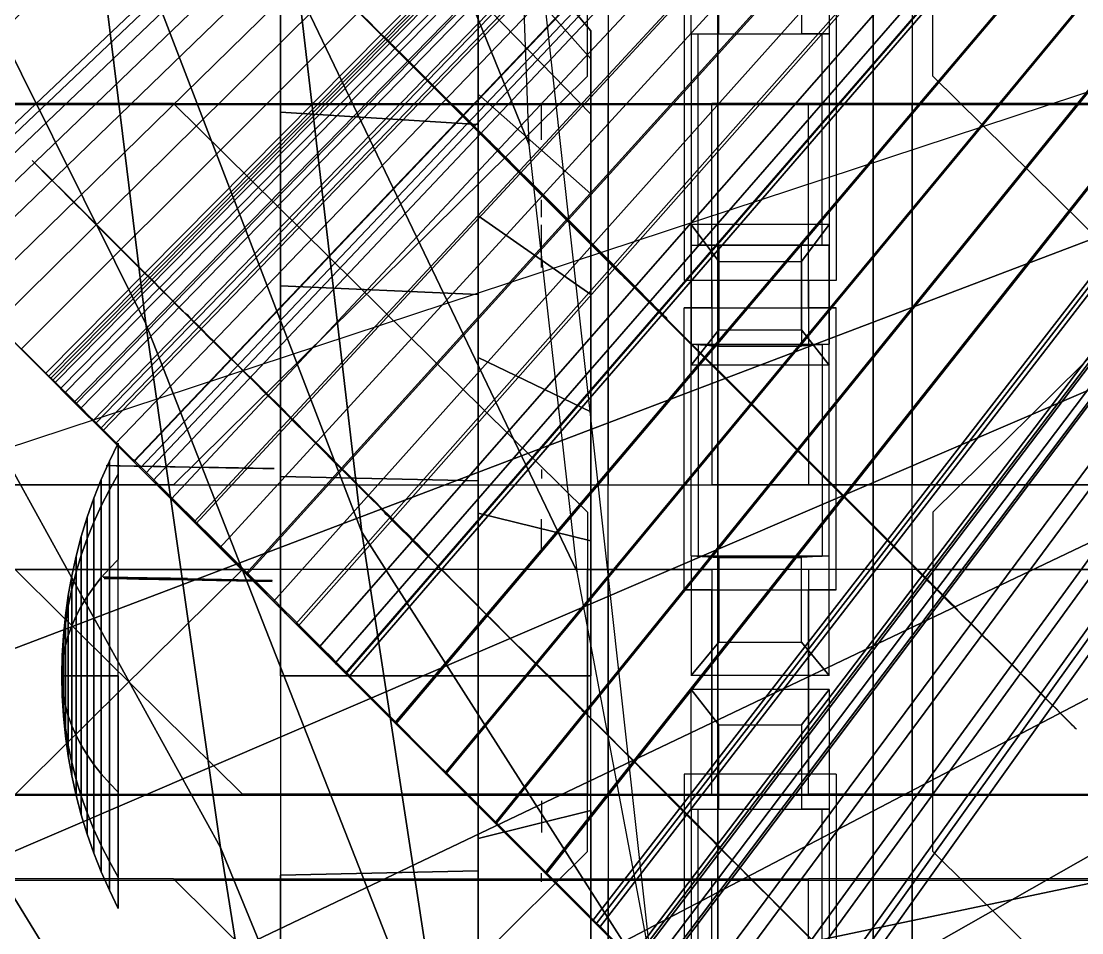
# Model space of a CAD drawing. Extents: x -54 to 215, y -235 to 116.
# Drawn here: x 86.82 to 94.33, y -93.29 to -86.83 of the extents above; entities that cross this region are included whole.
import ezdxf

# ---------------------------------------------------------------- set-up
doc = ezdxf.new("R2010")
doc.units = 0
doc.layers.get('0').update_dxf_attribs({"linetype": 'CONTINUOUS'})
for name, color, linetype in [('A', 7, 'CONTINUOUS'), ('AAAA', 7, 'CONTINUOUS'), ('BBBB', 7, 'CONTINUOUS'), ('CCCC', 7, 'CONTINUOUS'), ('H', 7, 'CONTINUOUS')]:
    doc.layers.add(name, color=color, linetype=linetype)

# ---------------------------------------------------------------- blocks, each defined once
blk = doc.blocks.new('M-1-01')
at = {"color": 0, "invisible_edges": 15}
blk.add_3dface([(-66.1332, -98.6401, 5.5), (-80.6332, -98.6401, 5.5), (-80.6332, -105.6401, 3), (-66.0655, -100.8323, 4.5863)], dxfattribs=at)
at = {"layer": 'A', "color": 0}
mesh = blk.add_polymesh((2, 25), dxfattribs=at)
for k, corner in enumerate([(-80.6332, -105.6401), (-80.6332, -107.3484), (-80.6332, -109.0567), (-80.6332, -110.7651), (-80.6332, -112.4734), (-80.6332, -114.1817), (-80.6332, -115.8901), (-80.6332, -117.5984), (-80.6332, -119.3067), (-80.6332, -121.0151), (-80.6332, -122.7234), (-80.6332, -124.4317), (-80.6332, -126.1401), (-80.6332, -127.8484), (-80.6332, -129.5567), (-80.6332, -131.2651), (-80.6332, -132.9734), (-80.6332, -134.6817), (-80.6332, -136.3901), (-80.6332, -138.0984), (-80.6332, -139.8067), (-80.6332, -141.5151), (-80.6332, -143.2234), (-80.6332, -144.9317), (-80.6332, -146.6401), (-66.0655, -100.8323), (-65.9849, -101.7808), (-65.8918, -102.7279), (-65.7678, -103.6717), (-65.6189, -104.6116), (-65.4517, -105.5486), (-65.2476, -106.478), (-65.0312, -107.4046), (-64.7788, -108.3221), (-64.5082, -109.2341), (-64.214, -110.1389), (-63.89, -111.0331), (-63.5543, -111.9232), (-63.1785, -112.7968), (-62.791, -113.6651), (-62.3755, -114.5204), (-61.9376, -115.3641), (-61.4834, -116.1992), (-60.9966, -117.0154), (-60.4991, -117.8252), (-59.9705, -118.6148), (-59.4264, -119.3934), (-58.8622, -120.1577), (-58.2734, -120.9027), (-57.6749, -121.6401)]):
    mesh.set_mesh_vertex(divmod(k, 25), corner)
blk = doc.blocks.new('M-1-075')
at = {"color": 0, "extrusion": (0.707107, -0.707107, -1.37911e-16)}
for p, q in [((11.5639, 6.7806, 0.0928), (16.0358, 11.2525, 0.0928)), ((16.0358, 11.2525, -2.3072), (15.377, 10.5937, -2.3072)), ((15.2409, 10.4577, -4.5098), (15.2409, 10.4577, -6.1121)), ((13.7136, 8.9303, -4.5679), (12.3851, 7.6018, -4.5679)), ((13.7136, 8.9303, -6.1121), (13.7136, 8.9303, -4.5679)), ((11.9883, 7.205, -2.3072), (11.5639, 6.7806, -2.3072))]:
    blk.add_line(p, q, dxfattribs=at)
for centre, radius, start, end in [((17.8029, -3.3679, 3.3823), 1.2, 287.89586, 62.11911), ((17.0917, -6.1121, 3.3823), 1.08, 180.00001, 0), ((14.1328, -3.3679, 3.3823), 1.2, 117.88089, 270)]:
    blk.add_arc(centre, radius, start, end, dxfattribs=at)
at = {"color": 0, "invisible_edges": 15}
for points in [[(6.0761, 12.8894, 0.2928), (10.6723, 17.4856, 0.2928), (9.6986, 16.5119, -5.4072), (7.0499, 13.8631, -5.4072)], [(6.5711, 12.3944, 0.2928), (11.1673, 16.9906, 0.2928), (10.1936, 16.0169, -5.4072), (7.5448, 13.3682, -5.4072)], [(7.5448, 13.3682, -5.4072), (7.7962, 13.6195, -6.2072), (10.1936, 16.0169, -5.4072)], [(12.4973, 7.714, -2.3722), (11.9883, 7.205, -2.3072), (15.377, 10.5937, -2.3072), (14.8741, 10.0908, -2.3722)], [(14.8741, 10.0908, -4.3722), (15.2409, 10.4577, -4.5679), (15.2409, 10.4577, -4.5098)], [(15.2409, 10.4577, -6.1121), (15.1237, 10.3405, -5.8835), (15.2409, 10.4577, -5.8835)], [(13.7136, 8.9303, -6.1121), (13.8509, 9.0677, -5.8835), (13.7136, 8.9303, -5.8835)]]:
    blk.add_3dface(points, dxfattribs=at)
at = {"layer": 'AAAA', "color": 0, "extrusion": (0.707107, -0.707107, -1.37911e-16)}
for p, q in [((14.2979, 9.5146, -2.1116), (15.0901, 10.3069, -2.1116)), ((14.2979, 9.5146, -0.1116), (15.0901, 10.3069, -0.1116)), ((15.0901, 10.3069, -2.1116), (15.0901, 10.3069, -0.1116)), ((14.2979, 9.5146, -2.1116), (14.2979, 9.5146, -0.1116)), ((13.2817, 8.4984, -4.3722), (14.0223, 9.239, -4.3722)), ((13.2817, 8.4984, -2.3722), (14.0223, 9.239, -2.3722)), ((14.0223, 9.239, -4.3722), (14.0223, 9.239, -2.3722)), ((13.2817, 8.4984, -4.3722), (13.2817, 8.4984, -2.3722)), ((12.4378, 7.6545, -0.1116), (12.6961, 7.9128, -0.1116)), ((12.4378, 7.6545, -2.1116), (12.6961, 7.9128, -2.1116)), ((12.6961, 7.9128, -2.1116), (12.6961, 7.9128, -0.1116)), ((12.4378, 7.6545, -2.1116), (12.4378, 7.6545, -0.1116))]:
    blk.add_line(p, q, dxfattribs=at)
for points in [[(16.559, -5.078), (16.559, -3.7911), (14.9933, -3.7911, -0.782123), (14.5257, -1.9072), (14.0255, -1.9072, -1), (14.0255, 0.0928), (19.2958, 0.0928, -1), (19.2958, -1.9072)], [(19.2958, -1.9072), (18.5194, -1.9072, -0.663287), (18.359, -3.7427), (18.359, -5.078, -1), (16.559, -5.078)]]:
    blk.add_lwpolyline(points, format="xyb", dxfattribs=at)
for points in [[(18.1874, -1.1116, 1), (20.1874, -1.1116, 1)], [(16.6529, -3.3722, 1), (18.6529, -3.3722, 1)], [(16.2059, -5.8835, 1), (18.0059, -5.8835, 1)], [(14.6556, -1.1116, 1), (16.6556, -1.1116, 1)], [(13.2916, -3.3722, 1), (15.2916, -3.3722, 1)], [(12.0981, -1.1116, 1), (14.0981, -1.1116, 1)]]:
    blk.add_lwpolyline(points, format="xyb", close=True, dxfattribs=at)
for centre, radius in [((19.1874, -1.1116, 2.3823), 1), ((17.6529, -3.3722, 2.3823), 1), ((17.1059, -5.8835, 2.3823), 0.9), ((15.6556, -1.1116, 2.3823), 1), ((14.2916, -3.3722, 2.3823), 1), ((13.0981, -1.1116, 2.3823), 1)]:
    blk.add_circle(centre, radius, dxfattribs=at)
at = {"layer": 'AAAA', "color": 0, "invisible_edges": 15}
for points in [[(13.5908, 10.2217, -0.1116), (14.383, 11.014, -0.1116), (14.383, 11.014, -2.1116), (13.5908, 10.2217, -2.1116)], [(12.5746, 9.2055, -4.3722), (13.3152, 9.9461, -4.3722), (13.3152, 9.9461, -2.3722), (12.5746, 9.2055, -2.3722)], [(11.989, 8.62, -2.1116), (11.7307, 8.3616, -2.1116), (11.7307, 8.3616, -0.1116), (11.989, 8.62, -0.1116)]]:
    blk.add_3dface(points, dxfattribs=at)
at = {"layer": 'AAAA', "color": 0}
mesh = blk.add_polymesh((2, 43), dxfattribs=at)
for k, corner in enumerate([(8.7973, 14.6207), (8.7973, 14.6207), (8.7973, 14.6207), (8.7973, 14.6207), (8.5247, 14.348), (8.229, 14.0523), (7.9334, 13.7567), (7.6377, 13.4611), (7.3559, 13.1793), (7.1317, 12.9551), (7.0037, 12.8271), (6.994, 12.8174), (7.1043, 12.9276), (7.3155, 13.1388), (7.1148, 12.9381), (6.8213, 12.6446), (6.56, 12.3834), (6.3756, 12.1989), (6.2998, 12.1231), (6.3456, 12.1689), (6.5052, 12.3285), (6.751, 12.5744), (7.0408, 12.8641), (7.3365, 13.1598), (7.6321, 13.4555), (7.9278, 13.7511), (8.2235, 14.0468), (8.5191, 14.3424), (8.8148, 14.6381), (9.1104, 14.9337), (9.4061, 15.2294), (9.7017, 15.5251), (9.9974, 15.8207), (10.293, 16.1164), (10.5887, 16.412), (10.8832, 16.7065), (11.1507, 16.9741), (11.3462, 17.1695), (11.436, 17.2593), (11.4045, 17.2278), (11.2573, 17.0806), (11.0196, 16.843), (10.7325, 16.5558), (13.7136, 8.9303), (13.7136, 8.9303), (13.7136, 8.9303), (13.7136, 8.9303), (13.3864, 8.6031), (13.0316, 8.2483), (12.6768, 7.8935), (12.3221, 7.5388), (11.9839, 7.2006), (11.7149, 6.9316), (11.5613, 6.778), (11.5496, 6.7664), (11.6819, 6.8987), (11.9354, 7.1521), (11.6945, 6.9113), (11.3423, 6.5591), (11.0288, 6.2456), (10.8075, 6.0242), (10.7165, 5.9332), (10.7715, 5.9882), (10.963, 6.1797), (11.258, 6.4748), (11.6058, 6.8225), (11.9606, 7.1773), (12.3154, 7.5321), (12.6702, 7.8869), (13.0249, 8.2417), (13.3797, 8.5964), (13.7345, 8.9512), (14.0893, 9.306), (14.4441, 9.6608), (14.7989, 10.0156), (15.1537, 10.3704), (15.5085, 10.7252), (15.8632, 11.08), (16.2166, 11.4334), (16.5377, 11.7544), (16.7723, 11.989), (16.88, 12.0967), (16.8422, 12.0589), (16.6655, 11.8823), (16.3804, 11.5971), (16.0358, 11.2525)]):
    mesh.set_mesh_vertex(divmod(k, 43), corner)
mesh = blk.add_polymesh((2, 33), dxfattribs=at)
for k, corner in enumerate([(8.7973, 14.6207), (8.8176, 14.6409), (8.877, 14.7003), (8.9718, 14.7951), (9.096, 14.9193), (9.2416, 15.065), (9.3995, 15.2229), (9.5596, 15.3829), (9.7116, 15.535), (9.846, 15.6693), (9.9542, 15.7775), (10.0292, 15.8526), (10.0664, 15.8898), (10.0701, 15.8934), (10.0701, 15.8934), (10.0701, 15.8934), (10.0701, 15.8934), (10.0701, 15.8934), (10.0701, 15.8934), (10.1751, 15.9984), (10.3088, 16.1321), (10.4189, 16.2423), (10.4999, 16.3233), (10.5476, 16.3709), (10.5594, 16.3827), (10.5348, 16.3581), (10.475, 16.2983), (10.3831, 16.2064), (10.2639, 16.0873), (10.2498, 16.0731), (10.4107, 16.234), (10.5716, 16.3949), (10.7325, 16.5558), (13.7136, 8.9303), (13.7379, 8.9546), (13.8092, 9.0259), (13.9229, 9.1397), (14.072, 9.2887), (14.2468, 9.4635), (14.4362, 9.653), (14.6283, 9.845), (14.8108, 10.0275), (14.972, 10.1887), (15.1018, 10.3185), (15.1919, 10.4086), (15.2365, 10.4533), (15.2409, 10.4577), (15.2409, 10.4577), (15.2409, 10.4577), (15.2409, 10.4577), (15.2409, 10.4577), (15.2409, 10.4577), (15.3669, 10.5836), (15.5273, 10.744), (15.6595, 10.8763), (15.7567, 10.9734), (15.8139, 11.0306), (15.828, 11.0448), (15.7985, 11.0152), (15.7268, 10.9435), (15.6165, 10.8333), (15.4735, 10.6902), (15.4566, 10.6733), (15.6496, 10.8664), (15.8427, 11.0595), (16.0358, 11.2525)]):
    mesh.set_mesh_vertex(divmod(k, 33), corner)
at = {"layer": 'BBBB', "color": 0}
mesh = blk.add_polymesh((2, 13), dxfattribs=at)
for k, corner in enumerate([(15.9592, 11.1759), (16.1422, 11.3589), (16.3127, 11.5295), (16.4592, 11.6759), (16.5715, 11.7883), (16.6422, 11.8589), (16.6663, 11.883), (16.6422, 11.8589), (16.5715, 11.7883), (16.4592, 11.6759), (16.3127, 11.5295), (16.1422, 11.3589), (15.9592, 11.1759), (16.0358, 11.2525), (16.2554, 11.4722), (16.4601, 11.6768), (16.6358, 11.8525), (16.7707, 11.9874), (16.8554, 12.0722), (16.8843, 12.1011), (16.8554, 12.0722), (16.7707, 11.9874), (16.6358, 11.8525), (16.4601, 11.6768), (16.2554, 11.4722), (16.0358, 11.2525)]):
    mesh.set_mesh_vertex(divmod(k, 13), corner)
mesh = blk.add_polymesh((2, 13), dxfattribs=at)
for k, corner in enumerate([(16.0358, 11.2525), (15.6632, 10.8799), (15.2905, 10.5072), (14.9178, 10.1346), (14.5452, 9.7619), (14.1725, 9.3892), (13.7998, 9.0166), (13.4272, 8.6439), (13.0545, 8.2712), (12.6819, 7.8986), (12.3092, 7.5259), (11.9365, 7.1533), (11.5639, 6.7806), (15.9592, 11.1759), (15.6004, 10.8171), (15.2415, 10.4583), (14.8827, 10.0995), (14.5239, 9.7406), (14.1651, 9.3818), (13.8063, 9.023), (13.4475, 8.6642), (13.0886, 8.3054), (12.7298, 7.9466), (12.371, 7.5877), (12.0122, 7.2289), (11.6534, 6.8701)]):
    mesh.set_mesh_vertex(divmod(k, 13), corner)
mesh = blk.add_polymesh((2, 13), dxfattribs=at)
for k, corner in enumerate([(16.0358, 11.2525), (15.6632, 10.8799), (15.2905, 10.5072), (14.9178, 10.1346), (14.5452, 9.7619), (14.1725, 9.3892), (13.7998, 9.0166), (13.4272, 8.6439), (13.0545, 8.2712), (12.6819, 7.8986), (12.3092, 7.5259), (11.9365, 7.1533), (11.5639, 6.7806), (15.9592, 11.1759), (15.6004, 10.8171), (15.2415, 10.4583), (14.8827, 10.0995), (14.5239, 9.7406), (14.1651, 9.3818), (13.8063, 9.023), (13.4475, 8.6642), (13.0886, 8.3054), (12.7298, 7.9466), (12.371, 7.5877), (12.0122, 7.2289), (11.6534, 6.8701)]):
    mesh.set_mesh_vertex(divmod(k, 13), corner)
mesh = blk.add_polymesh((2, 13), dxfattribs=at)
for k, corner in enumerate([(14.8741, 10.0908), (15.0571, 10.2739), (15.2277, 10.4444), (15.3741, 10.5908), (15.4865, 10.7032), (15.5571, 10.7739), (15.5812, 10.7979), (15.5571, 10.7739), (15.4865, 10.7032), (15.3741, 10.5908), (15.2277, 10.4444), (15.0571, 10.2739), (14.8741, 10.0908), (15.2409, 10.4577), (15.3926, 10.6093), (15.5286, 10.7454), (15.6438, 10.8605), (15.7338, 10.9505), (15.7951, 11.0119), (15.8255, 11.0422), (15.8238, 11.0405), (15.79, 11.0067), (15.7255, 10.9422), (15.6326, 10.8493), (15.515, 10.7317), (15.377, 10.5937)]):
    mesh.set_mesh_vertex(divmod(k, 13), corner)
mesh = blk.add_polymesh((2, 10), dxfattribs=at)
for k, corner in enumerate([(14.8741, 10.0908), (14.61, 9.8268), (14.3459, 9.5627), (14.0819, 9.2986), (13.8178, 9.0345), (13.5537, 8.7704), (13.2896, 8.5063), (13.0255, 8.2422), (12.7614, 7.9781), (12.4973, 7.714), (15.2409, 10.4577), (14.9236, 10.1403), (14.6063, 9.823), (14.289, 9.5057), (13.9717, 9.1884), (13.6543, 8.8711), (13.337, 8.5537), (13.0197, 8.2364), (12.7024, 7.9191), (12.3851, 7.6018)]):
    mesh.set_mesh_vertex(divmod(k, 10), corner)
mesh = blk.add_polymesh((2, 13), dxfattribs=at)
for k, corner in enumerate([(15.1237, 10.3405), (15.102, 10.3188), (15.0385, 10.2552), (14.9373, 10.1541), (14.8055, 10.0223), (14.652, 9.8688), (14.4873, 9.7041), (14.3226, 9.5393), (14.1691, 9.3859), (14.0373, 9.2541), (13.9362, 9.1529), (13.8726, 9.0893), (13.8509, 9.0677), (15.2409, 10.4577), (15.2149, 10.4316), (15.1386, 10.3554), (15.0173, 10.234), (14.8591, 10.0758), (14.6749, 9.8916), (14.4773, 9.694), (14.2796, 9.4963), (14.0954, 9.3122), (13.9373, 9.154), (13.8159, 9.0326), (13.7396, 8.9563), (13.7136, 8.9303)]):
    mesh.set_mesh_vertex(divmod(k, 13), corner)
mesh = blk.add_polymesh((2, 19), dxfattribs=at)
for k, corner in enumerate([(13.7136, 8.9303), (13.7984, 9.0152), (13.8833, 9.1), (13.9682, 9.1849), (14.053, 9.2697), (14.1379, 9.3546), (14.2227, 9.4394), (14.3076, 9.5243), (14.3924, 9.6091), (14.4773, 9.694), (14.5621, 9.7788), (14.647, 9.8637), (14.7318, 9.9485), (14.8167, 10.0334), (14.9015, 10.1183), (14.9864, 10.2031), (15.0712, 10.288), (15.1561, 10.3728), (15.2409, 10.4577), (13.7136, 8.9303), (13.8388, 9.0555), (13.861, 9.0777), (13.895, 9.1118), (13.952, 9.1687), (14.0296, 9.2463), (14.1248, 9.3415), (14.2341, 9.4508), (14.3531, 9.5698), (14.4773, 9.694), (14.6019, 9.8186), (14.722, 9.9387), (14.8331, 10.0499), (14.9309, 10.1476), (15.0116, 10.2283), (15.072, 10.2887), (15.1098, 10.3266), (15.1237, 10.3404), (15.2409, 10.4577)]):
    mesh.set_mesh_vertex(divmod(k, 19), corner)
mesh = blk.add_polymesh((2, 13), dxfattribs=at)
for k, corner in enumerate([(12.4973, 7.714), (12.3143, 7.531), (12.1438, 7.3605), (11.9973, 7.214), (11.8849, 7.1017), (11.8143, 7.031), (11.7902, 7.0069), (11.8143, 7.031), (11.8849, 7.1017), (11.9973, 7.214), (12.1438, 7.3605), (12.3143, 7.531), (12.4973, 7.714), (12.3851, 7.6018), (12.1989, 7.4156), (12.0217, 7.2385), (11.8623, 7.079), (11.7284, 6.9451), (11.6265, 6.8432), (11.5615, 6.7783), (11.5367, 6.7535), (11.5533, 6.77), (11.6104, 6.8272), (11.7053, 6.922), (11.8333, 7.0501), (11.9883, 7.205)]):
    mesh.set_mesh_vertex(divmod(k, 13), corner)
at = {"layer": 'CCCC', "color": 0}
mesh = blk.add_polymesh((2, 13), dxfattribs=at)
for k, corner in enumerate([(15.0901, 10.3069), (15.0901, 10.3069), (15.0901, 10.3069), (15.0901, 10.3069), (15.0901, 10.3069), (15.0901, 10.3069), (15.0901, 10.3069), (15.0901, 10.3069), (15.0901, 10.3069), (15.0901, 10.3069), (15.0901, 10.3069), (15.0901, 10.3069), (15.0901, 10.3069), (15.9592, 11.1759), (15.7762, 10.9929), (15.6056, 10.8223), (15.4592, 10.6759), (15.3468, 10.5635), (15.2762, 10.4929), (15.2521, 10.4688), (15.2762, 10.4929), (15.3468, 10.5635), (15.4592, 10.6759), (15.6056, 10.8223), (15.7762, 10.9929), (15.9592, 11.1759)]):
    mesh.set_mesh_vertex(divmod(k, 13), corner)
mesh = blk.add_polymesh((2, 13), dxfattribs=at)
for k, corner in enumerate([(14.0223, 9.239), (14.0223, 9.239), (14.0223, 9.239), (14.0223, 9.239), (14.0223, 9.239), (14.0223, 9.239), (14.0223, 9.239), (14.0223, 9.239), (14.0223, 9.239), (14.0223, 9.239), (14.0223, 9.239), (14.0223, 9.239), (14.0223, 9.239), (14.8741, 10.0908), (14.6911, 9.9078), (14.5206, 9.7373), (14.3741, 9.5908), (14.2617, 9.4785), (14.1911, 9.4078), (14.167, 9.3837), (14.1911, 9.4078), (14.2617, 9.4785), (14.3741, 9.5908), (14.5206, 9.7373), (14.6911, 9.9078), (14.8741, 10.0908)]):
    mesh.set_mesh_vertex(divmod(k, 13), corner)
mesh = blk.add_polymesh((2, 13), dxfattribs=at)
for k, corner in enumerate([(13.4618, 8.6785), (13.6448, 8.8616), (13.8154, 9.0321), (13.9618, 9.1785), (14.0742, 9.2909), (14.1448, 9.3616), (14.1689, 9.3856), (14.1448, 9.3616), (14.0742, 9.2909), (13.9618, 9.1785), (13.8154, 9.0321), (13.6448, 8.8616), (13.4618, 8.6785), (14.2979, 9.5146), (14.2979, 9.5146), (14.2979, 9.5146), (14.2979, 9.5146), (14.2979, 9.5146), (14.2979, 9.5146), (14.2979, 9.5146), (14.2979, 9.5146), (14.2979, 9.5146), (14.2979, 9.5146), (14.2979, 9.5146), (14.2979, 9.5146), (14.2979, 9.5146)]):
    mesh.set_mesh_vertex(divmod(k, 13), corner)
mesh = blk.add_polymesh((2, 13), dxfattribs=at)
for k, corner in enumerate([(12.6961, 7.9128), (12.6961, 7.9128), (12.6961, 7.9128), (12.6961, 7.9128), (12.6961, 7.9128), (12.6961, 7.9128), (12.6961, 7.9128), (12.6961, 7.9128), (12.6961, 7.9128), (12.6961, 7.9128), (12.6961, 7.9128), (12.6961, 7.9128), (12.6961, 7.9128), (13.4618, 8.6785), (13.2788, 8.4955), (13.1083, 8.325), (12.9618, 8.1785), (12.8494, 8.0662), (12.7788, 7.9955), (12.7547, 7.9714), (12.7788, 7.9955), (12.8494, 8.0662), (12.9618, 8.1785), (13.1083, 8.325), (13.2788, 8.4955), (13.4618, 8.6785)]):
    mesh.set_mesh_vertex(divmod(k, 13), corner)
mesh = blk.add_polymesh((2, 13), dxfattribs=at)
for k, corner in enumerate([(13.2817, 8.4984), (13.2817, 8.4984), (13.2817, 8.4984), (13.2817, 8.4984), (13.2817, 8.4984), (13.2817, 8.4984), (13.2817, 8.4984), (13.2817, 8.4984), (13.2817, 8.4984), (13.2817, 8.4984), (13.2817, 8.4984), (13.2817, 8.4984), (13.2817, 8.4984), (12.4973, 7.714), (12.6803, 7.8971), (12.8509, 8.0676), (12.9973, 8.214), (13.1097, 8.3264), (13.1803, 8.3971), (13.2044, 8.4211), (13.1803, 8.3971), (13.1097, 8.3264), (12.9973, 8.214), (12.8509, 8.0676), (12.6803, 7.8971), (12.4973, 7.714)]):
    mesh.set_mesh_vertex(divmod(k, 13), corner)
mesh = blk.add_polymesh((2, 13), dxfattribs=at)
for k, corner in enumerate([(12.4378, 7.6545), (12.4378, 7.6545), (12.4378, 7.6545), (12.4378, 7.6545), (12.4378, 7.6545), (12.4378, 7.6545), (12.4378, 7.6545), (12.4378, 7.6545), (12.4378, 7.6545), (12.4378, 7.6545), (12.4378, 7.6545), (12.4378, 7.6545), (12.4378, 7.6545), (11.6534, 6.8701), (11.8364, 7.0531), (12.0069, 7.2237), (12.1534, 7.3701), (12.2658, 7.4825), (12.3364, 7.5531), (12.3605, 7.5772), (12.3364, 7.5531), (12.2658, 7.4825), (12.1534, 7.3701), (12.0069, 7.2237), (11.8364, 7.0531), (11.6534, 6.8701)]):
    mesh.set_mesh_vertex(divmod(k, 13), corner)
blk = doc.blocks.new('M-1-076')
at = {"layer": 'A', "color": 0, "extrusion": (0, -1, -1.83664e-16)}
for p, q in [((84.1028, 1.4052, -3.1528), (84.1028, 1.4052, -4.3528)), ((84.7028, 1.4052, -3.1528), (84.1028, 1.4052, -3.1528)), ((84.7028, 1.4052, -4.3528), (84.1028, 1.4052, -4.3528))]:
    blk.add_line(p, q, dxfattribs=at)
blk.add_arc((84.7028, -3.7528, -1.4052), 0.6, 270, 90, dxfattribs=at)
at = {"layer": 'A', "color": 0}
mesh = blk.add_polymesh((2, 13), dxfattribs=at)
for k, corner in enumerate([(84.7028, 2.2052), (84.5475, 2.2052), (84.4028, 2.2052), (84.2785, 2.2052), (84.1831, 2.2052), (84.1232, 2.2052), (84.1028, 2.2052), (84.1232, 2.2052), (84.1831, 2.2052), (84.2785, 2.2052), (84.4028, 2.2052), (84.5475, 2.2052), (84.7028, 2.2052), (84.1028, 2.2052), (84.1028, 2.2052), (84.1028, 2.2052), (84.1028, 2.2052), (84.1028, 2.2052), (84.1028, 2.2052), (84.1028, 2.2052), (84.1028, 2.2052), (84.1028, 2.2052), (84.1028, 2.2052), (84.1028, 2.2052), (84.1028, 2.2052), (84.1028, 2.2052)]):
    mesh.set_mesh_vertex(divmod(k, 13), corner)
mesh = blk.add_polymesh((2, 10), dxfattribs=at)
for k, corner in enumerate([(84.7028, 2.2052), (84.566, 2.2052), (84.4456, 2.2052), (84.3564, 2.2052), (84.3088, 2.2052), (84.3088, 2.2052), (84.3564, 2.2052), (84.4456, 2.2052), (84.566, 2.2052), (84.7028, 2.2052), (84.7028, 2.2052), (84.4976, 2.2052), (84.3171, 2.2052), (84.1831, 2.2052), (84.1119, 2.2052), (84.1119, 2.2052), (84.1831, 2.2052), (84.3171, 2.2052), (84.4976, 2.2052), (84.7028, 2.2052)]):
    mesh.set_mesh_vertex(divmod(k, 10), corner)
mesh = blk.add_polymesh((2, 10), dxfattribs=at)
for k, corner in enumerate([(84.7028, 2.2052), (84.8396, 2.2052), (84.9599, 2.2052), (85.0492, 2.2052), (85.0967, 2.2052), (85.0967, 2.2052), (85.0492, 2.2052), (84.9599, 2.2052), (84.8396, 2.2052), (84.7028, 2.2052), (84.7028, 2.2052), (84.908, 2.2052), (85.0884, 2.2052), (85.2224, 2.2052), (85.2936, 2.2052), (85.2936, 2.2052), (85.2224, 2.2052), (85.0884, 2.2052), (84.908, 2.2052), (84.7028, 2.2052)]):
    mesh.set_mesh_vertex(divmod(k, 10), corner)
mesh = blk.add_polymesh((2, 13), dxfattribs=at)
for k, corner in enumerate([(84.7028, 1.4052), (84.5475, 1.4052), (84.4028, 1.4052), (84.2785, 1.4052), (84.1831, 1.4052), (84.1232, 1.4052), (84.1028, 1.4052), (84.1232, 1.4052), (84.1831, 1.4052), (84.2785, 1.4052), (84.4028, 1.4052), (84.5475, 1.4052), (84.7028, 1.4052), (84.1028, 1.4052), (84.1028, 1.4052), (84.1028, 1.4052), (84.1028, 1.4052), (84.1028, 1.4052), (84.1028, 1.4052), (84.1028, 1.4052), (84.1028, 1.4052), (84.1028, 1.4052), (84.1028, 1.4052), (84.1028, 1.4052), (84.1028, 1.4052), (84.1028, 1.4052)]):
    mesh.set_mesh_vertex(divmod(k, 13), corner)
mesh = blk.add_polymesh((2, 10), dxfattribs=at)
for k, corner in enumerate([(84.7028, 1.4052), (84.566, 1.4052), (84.4456, 1.4052), (84.3564, 1.4052), (84.3088, 1.4052), (84.3088, 1.4052), (84.3564, 1.4052), (84.4456, 1.4052), (84.566, 1.4052), (84.7028, 1.4052), (84.7028, 1.4052), (84.4976, 1.4052), (84.3171, 1.4052), (84.1831, 1.4052), (84.1119, 1.4052), (84.1119, 1.4052), (84.1831, 1.4052), (84.3171, 1.4052), (84.4976, 1.4052), (84.7028, 1.4052)]):
    mesh.set_mesh_vertex(divmod(k, 10), corner)
mesh = blk.add_polymesh((2, 10), dxfattribs=at)
for k, corner in enumerate([(84.7028, 1.4052), (84.8396, 1.4052), (84.9599, 1.4052), (85.0492, 1.4052), (85.0967, 1.4052), (85.0967, 1.4052), (85.0492, 1.4052), (84.9599, 1.4052), (84.8396, 1.4052), (84.7028, 1.4052), (84.7028, 1.4052), (84.908, 1.4052), (85.0884, 1.4052), (85.2224, 1.4052), (85.2936, 1.4052), (85.2936, 1.4052), (85.2224, 1.4052), (85.0884, 1.4052), (84.908, 1.4052), (84.7028, 1.4052)]):
    mesh.set_mesh_vertex(divmod(k, 10), corner)
blk = doc.blocks.new('M-1-07')
at = {"layer": 'A', "color": 0, "invisible_edges": 15}
blk.add_3dface([(-34.25, -23.5, 18), (-45.25, -27, 2), (-46.75, 15, 1), (-31.25, 4, 23.5)], dxfattribs=at)
at = {"layer": 'A', "color": 0, "xscale": -1, "rotation": 359}
blk.add_blockref('M-1-076', (41.3569, -8.9952, 10.3224), dxfattribs=at)
at = {"layer": 'A', "color": 0, "xscale": -1}
blk.add_blockref('M-1-075', (-28.4525, -15.7093, 19.7446), dxfattribs=at)
at = {"layer": 'A', "color": 0}
mesh = blk.add_polymesh((13, 4), dxfattribs=at)
for k, corner in enumerate([(-41, 0), (-42.9167, 5), (-44.8333, 10), (-46.75, 15), (-40.8866, -3.0471), (-42.8012, 1.6652), (-44.6817, 6.5543), (-46.625, 11.5), (-40.5471, -6.0772), (-42.5198, -1.9576), (-44.419, 3.0016), (-46.5, 8), (-39.9833, -9.0738), (-42.0736, -5.796), (-44.0564, -0.6316), (-46.375, 4.5), (-39.1984, -12.0202), (-41.4645, -9.7775), (-43.605, -4.3186), (-46.25, 1), (-38.1967, -14.9002), (-40.6955, -13.83), (-43.0764, -8.0329), (-46.125, -2.5), (-36.9837, -17.6977), (-39.7703, -17.8815), (-42.4826, -11.7481), (-46, -6), (-35.5661, -20.3973), (-38.6936, -21.8605), (-41.8358, -15.438), (-45.875, -9.5), (-33.9519, -22.9841), (-37.4708, -25.6959), (-41.1484, -19.0763), (-45.75, -13), (-32.1499, -25.4438), (-36.1084, -29.3169), (-40.4333, -22.6371), (-45.625, -16.5), (-30.17, -27.7627), (-34.6132, -32.6533), (-39.7035, -26.0946), (-45.5, -20), (-28.0233, -29.9281), (-32.9932, -35.6355), (-38.9723, -29.4231), (-45.375, -23.5), (-25.7216, -31.928), (-31.2567, -38.1946), (-38.2533, -32.5973), (-45.25, -27)]):
    mesh.set_mesh_vertex(divmod(k, 4), corner)
mesh = blk.add_polymesh((2, 15), dxfattribs=at)
for k, corner in enumerate([(-30, 0), (-29.2478, -6.6756), (-27.0291, -13.0165), (-23.4549, -18.7047), (-18.7047, -23.4549), (-13.0165, -27.0291), (-6.6756, -29.2478), (0, -30), (6.6756, -29.2478), (13.0165, -27.0291), (18.7047, -23.4549), (23.4549, -18.7047), (27.0291, -13.0165), (29.2478, -6.6756), (30, 0), (-41, 0), (-40.0139, -8.938), (-37.1031, -17.446), (-32.4075, -25.1148), (-26.153, -31.5756), (-17.6323, -34.3817), (-9.0099, -36.997), (0, -37), (9.0099, -36.997), (17.6323, -34.3817), (26.153, -31.5756), (32.4075, -25.1148), (37.1031, -17.446), (40.0139, -8.938), (41, 0)]):
    mesh.set_mesh_vertex(divmod(k, 15), corner)
blk = doc.blocks.new('M-1-021')
at = {"color": 0}
for points in [[(-7.75, 0, 1), (7.75, 0, 1)], [(-6.75, 0, 1), (6.75, 0, 1)], [(-4, 0, 1), (4, 0, 1)], [(-1.525, 0, 1), (1.525, 0, 1)]]:
    blk.add_lwpolyline(points, format="xyb", close=True, dxfattribs=at)
for points, const_width in [([(-6.125, 0, 1), (6.125, 0, 1)], 1.25), ([(-3.3875, 0, 1), (3.3875, 0, 1)], 3.725)]:
    blk.add_lwpolyline(points, format="xyb", close=True, dxfattribs=dict(at, const_width=const_width))
at = {"layer": 'A', "color": 0}
for points, const_width in [([(-8.325, 0, 1), (8.325, 0, 1)], 1.15), ([(-8.325, 0, 1), (8.325, 0, 1)], 1.15), ([(-5.875, 0, 1), (5.875, 0, 1)], 3.75), ([(-7.25, 0, 1), (7.25, 0, 1)], 1), ([(-2.7625, 0, 1), (2.7625, 0, 1)], 2.475)]:
    blk.add_lwpolyline(points, format="xyb", close=True, dxfattribs=dict(at, const_width=const_width))
for points in [[(-8.9, 0, 1), (8.9, 0, 1)], [(-7.75, 0, 1), (7.75, 0, 1)]]:
    blk.add_lwpolyline(points, format="xyb", close=True, dxfattribs=at)
mesh = blk.add_polymesh((2, 30), dxfattribs=dict(at, n_close=True))
for k, corner in enumerate([(5.25, 0), (5.1353, 1.0915), (4.7961, 2.1354), (4.2473, 3.0859), (3.5129, 3.9015), (2.625, 4.5466), (1.6223, 4.993), (0.5488, 5.2212), (-0.5488, 5.2212), (-1.6223, 4.993), (-2.625, 4.5466), (-3.5129, 3.9015), (-4.2473, 3.0859), (-4.7961, 2.1354), (-5.1353, 1.0915), (-5.25, 0), (-5.1353, -1.0915), (-4.7961, -2.1354), (-4.2473, -3.0859), (-3.5129, -3.9015), (-2.625, -4.5466), (-1.6223, -4.993), (-0.5488, -5.2212), (0.5488, -5.2212), (1.6223, -4.993), (2.625, -4.5466), (3.5129, -3.9015), (4.2473, -3.0859), (4.7961, -2.1354), (5.1353, -1.0915), (5.5, 0), (5.3798, 1.1435), (5.0245, 2.2371), (4.4496, 3.2328), (3.6802, 4.0873), (2.75, 4.7631), (1.6996, 5.2308), (0.5749, 5.4699), (-0.5749, 5.4699), (-1.6996, 5.2308), (-2.75, 4.7631), (-3.6802, 4.0873), (-4.4496, 3.2328), (-5.0245, 2.2371), (-5.3798, 1.1435), (-5.5, 0), (-5.3798, -1.1435), (-5.0245, -2.2371), (-4.4496, -3.2328), (-3.6802, -4.0873), (-2.75, -4.7631), (-1.6996, -5.2308), (-0.5749, -5.4699), (0.5749, -5.4699), (1.6996, -5.2308), (2.75, -4.7631), (3.6802, -4.0873), (4.4496, -3.2328), (5.0245, -2.2371), (5.3798, -1.1435)]):
    mesh.set_mesh_vertex(divmod(k, 30), corner)
blk = doc.blocks.new('M-1-02')
at = {"color": 0, "extrusion": (1, 1.83664e-16, -1.83664e-16)}
for points in [[(0, 8.15, 1), (0, -9.65, 1)], [(0, 7, 1), (0, -8.5, 1)], [(0, 4.85, 1), (0, -6.35, 1)], [(0, 3.2, 1), (0, -4.7, 1)], [(0, 0.75, 1), (0, -2.25, 1)]]:
    blk.add_lwpolyline(points, format="xyb", close=True, dxfattribs=at)
for points, const_width in [([(0, 7.575, 1), (0, -9.075, 1)], 1.15), ([(0, 5.925, 1), (0, -7.425, 1)], 2.15), ([(0, 4.025, 1), (0, -5.525, 1)], 1.65), ([(0, 1.975, 1), (0, -3.475, 1)], 2.45)]:
    blk.add_lwpolyline(points, format="xyb", close=True, dxfattribs=dict(at, const_width=const_width))
blk.add_circle((0, -0.75), 1.5, dxfattribs=at)
at = {"color": 0, "invisible_edges": 15}
for points in [[(1.25, 3.5378, -0.9014), (1.25, 3.8, -1.0528), (1.25, 3.8, -0.4472), (1.25, 3.5378, -0.5986)], [(1.25, 2.9511, 1.207), (1.25, 3.2522, 1.2386), (1.25, 2.8963, 1.7285), (1.25, 2.7731, 1.4519)], [(1.25, 2.7731, -2.9519), (1.25, 2.8963, -3.2285), (1.25, 3.2522, -2.7386), (1.25, 2.9511, -2.707)], [(1.25, 1.2372, 2.5678), (1.25, 1.4622, 2.7704), (1.25, 0.8863, 2.9576), (1.25, 0.9492, 2.6614)], [(1.25, 0.9492, -4.1614), (1.25, 0.8863, -4.4576), (1.25, 1.4622, -4.2704), (1.25, 1.2372, -4.0678)], [(1.25, -0.9492, 2.6614), (1.25, -0.8863, 2.9576), (1.25, -1.4622, 2.7704), (1.25, -1.2372, 2.5678)], [(1.25, -1.2372, -4.0678), (1.25, -1.4622, -4.2704), (1.25, -0.8863, -4.4576), (1.25, -0.9492, -4.1614)]]:
    blk.add_3dface(points, dxfattribs=at)
at = {"layer": 'A', "color": 0, "extrusion": (1, 1.83664e-16, -1.83664e-16)}
for points, const_width in [([(0, 7.575, 1), (0, -9.075, 1)], 1.15), ([(0, 6.525, 1), (0, -8.025, 1)], 0.95), ([(0, 5.35, 1), (0, -6.85, 1)], 1.1), ([(0, 3.05, 1), (0, -4.55, 1)], 1.6), ([(0, 1.875, 1), (0, -3.375, 1)], 0.75), ([(0, 1.2, 1), (0, -2.7, 1)], 0.6)]:
    blk.add_lwpolyline(points, format="xyb", close=True, dxfattribs=dict(at, const_width=const_width))
for points in [[(0, 7, 1), (0, -8.5, 1)], [(0, 6.05, 1), (0, -7.55, 1)], [(0, 2.25, 1), (0, -3.75, 1)], [(0, 1.5, 1), (0, -3, 1)], [(0, 0.9, 1), (0, -2.4, 1)]]:
    blk.add_lwpolyline(points, format="xyb", close=True, dxfattribs=at)
for points in [[(3.8, -1.0528), (4.0622, -0.9014), (4.0622, -0.5986), (3.8, -0.4472), (3.5378, -0.5986), (3.5378, -0.9014)], [(3.2522, 1.2386), (3.3754, 1.5152), (3.1974, 1.7602), (2.8963, 1.7285), (2.7731, 1.4519), (2.9511, 1.207)], [(2.8963, -3.2285), (3.1974, -3.2602), (3.3754, -3.0152), (3.2522, -2.7386), (2.9511, -2.707), (2.7731, -2.9519)], [(1.4622, 2.7704), (1.3993, 3.0666), (1.1113, 3.1602), (0.8863, 2.9576), (0.9492, 2.6614), (1.2372, 2.5678)], [(0.8863, -4.4576), (1.1113, -4.6602), (1.3993, -4.5666), (1.4622, -4.2704), (1.2372, -4.0678), (0.9492, -4.1614)], [(-0.8863, 2.9576), (-1.1113, 3.1602), (-1.3993, 3.0666), (-1.4622, 2.7704), (-1.2372, 2.5678), (-0.9492, 2.6614)], [(-1.4622, -4.2704), (-1.3993, -4.5666), (-1.1113, -4.6602), (-0.8863, -4.4576), (-0.9492, -4.1614), (-1.2372, -4.0678)]]:
    blk.add_lwpolyline(points, close=True, dxfattribs=at)
for centre in [(4.3026, 3.5526, 1.7), (4.3026, -5.0526, 1.7), (0, 5.3347, 1.7), (0, -6.8347, 1.7)]:
    blk.add_circle(centre, 0.125, dxfattribs=at)
at = {"layer": 'A', "color": 0, "invisible_edges": 13}
for points in [[(1.25, 3.8, -0.4472), (1.25, 3.8, -1.0528), (1.25, 4.0622, -0.9014), (1.25, 4.0622, -0.5986)], [(1.25, 2.8963, 1.7285), (1.25, 3.2522, 1.2386), (1.25, 3.3754, 1.5152), (1.25, 3.1974, 1.7602)], [(1.25, 3.2522, -2.7386), (1.25, 2.8963, -3.2285), (1.25, 3.1974, -3.2602), (1.25, 3.3754, -3.0152)], [(1.25, 0.8863, 2.9576), (1.25, 1.4622, 2.7704), (1.25, 1.3993, 3.0666), (1.25, 1.1113, 3.1602)], [(1.25, 1.4622, -4.2704), (1.25, 0.8863, -4.4576), (1.25, 1.1113, -4.6602), (1.25, 1.3993, -4.5666)], [(1.25, -1.4622, 2.7704), (1.25, -0.8863, 2.9576), (1.25, -1.1113, 3.1602), (1.25, -1.3993, 3.0666)], [(1.25, -0.8863, -4.4576), (1.25, -1.4622, -4.2704), (1.25, -1.3993, -4.5666), (1.25, -1.1113, -4.6602)]]:
    blk.add_3dface(points, dxfattribs=at)
at = {"color": 0, "extrusion": (-1, 6.92805e-17, 5.50992e-16), "rotation": 270}
blk.add_blockref('M-1-021', (0, -0.75, 1.1), dxfattribs=at)
at = {"layer": 'A', "color": 0}
mesh = blk.add_polymesh((2, 30), dxfattribs=dict(at, n_close=True))
for k, corner in enumerate([(3.1, 0), (3.1, 1.4138), (3.1, 2.7658), (3.1, 3.9969), (3.1, 5.0534), (3.1, 5.889), (3.1, 6.4672), (3.1, 6.7627), (3.1, 6.7627), (3.1, 6.4672), (3.1, 5.889), (3.1, 5.0534), (3.1, 3.9969), (3.1, 2.7658), (3.1, 1.4138), (3.1, 0), (3.1, -1.4138), (3.1, -2.7658), (3.1, -3.9969), (3.1, -5.0534), (3.1, -5.889), (3.1, -6.4672), (3.1, -6.7627), (3.1, -6.7627), (3.1, -6.4672), (3.1, -5.889), (3.1, -5.0534), (3.1, -3.9969), (3.1, -2.7658), (3.1, -1.4138), (1.7, 0), (1.7, 1.3826), (1.7, 2.7048), (1.7, 3.9088), (1.7, 4.9419), (1.7, 5.7591), (1.7, 6.3245), (1.7, 6.6136), (1.7, 6.6136), (1.7, 6.3245), (1.7, 5.7591), (1.7, 4.9419), (1.7, 3.9088), (1.7, 2.7048), (1.7, 1.3826), (1.7, 0), (1.7, -1.3826), (1.7, -2.7048), (1.7, -3.9088), (1.7, -4.9419), (1.7, -5.7591), (1.7, -6.3245), (1.7, -6.6136), (1.7, -6.6136), (1.7, -6.3245), (1.7, -5.7591), (1.7, -4.9419), (1.7, -3.9088), (1.7, -2.7048), (1.7, -1.3826)]):
    mesh.set_mesh_vertex(divmod(k, 30), corner)
mesh = blk.add_polymesh((2, 30), dxfattribs=dict(at, n_close=True))
for k, corner in enumerate([(1.7, 0), (1.7, 1.1539), (1.7, 2.2574), (1.7, 3.2622), (1.7, 4.1245), (1.7, 4.8064), (1.7, 5.2784), (1.7, 5.5196), (1.7, 5.5196), (1.7, 5.2784), (1.7, 4.8064), (1.7, 4.1245), (1.7, 3.2622), (1.7, 2.2574), (1.7, 1.1539), (1.7, 0), (1.7, -1.1539), (1.7, -2.2574), (1.7, -3.2622), (1.7, -4.1245), (1.7, -4.8064), (1.7, -5.2784), (1.7, -5.5196), (1.7, -5.5196), (1.7, -5.2784), (1.7, -4.8064), (1.7, -4.1245), (1.7, -3.2622), (1.7, -2.2574), (1.7, -1.1539), (0.9, 0), (0.9, 0.9564), (0.9, 1.871), (0.9, 2.7038), (0.9, 3.4185), (0.9, 3.9837), (0.9, 4.3749), (0.9, 4.5748), (0.9, 4.5748), (0.9, 4.3749), (0.9, 3.9837), (0.9, 3.4185), (0.9, 2.7038), (0.9, 1.871), (0.9, 0.9564), (0.9, 0), (0.9, -0.9564), (0.9, -1.871), (0.9, -2.7038), (0.9, -3.4185), (0.9, -3.9837), (0.9, -4.3749), (0.9, -4.5748), (0.9, -4.5748), (0.9, -4.3749), (0.9, -3.9837), (0.9, -3.4185), (0.9, -2.7038), (0.9, -1.871), (0.9, -0.9564)]):
    mesh.set_mesh_vertex(divmod(k, 30), corner)
mesh = blk.add_polymesh((12, 13), dxfattribs=dict(at, m_close=True))
for k, corner in enumerate([(4.65, 0), (4.6472, 0), (4.6387, 0), (4.6246, 0), (4.6048, 0), (4.5795, 0), (4.5486, 0), (4.5122, 0), (4.4703, 0), (4.4231, 0), (4.3706, 0), (4.3129, 0), (4.25, 0), (4.65, 0), (4.6472, -0.0714), (4.6387, -0.1427), (4.6246, -0.2137), (4.6048, -0.2845), (4.5795, -0.3547), (4.5486, -0.4244), (4.5122, -0.4935), (4.4703, -0.5618), (4.4231, -0.6292), (4.3706, -0.6956), (4.3129, -0.7609), (4.25, -0.825), (4.65, 0), (4.6472, -0.1237), (4.6387, -0.2471), (4.6246, -0.3702), (4.6048, -0.4927), (4.5795, -0.6144), (4.5486, -0.7352), (4.5122, -0.8548), (4.4703, -0.973), (4.4231, -1.0898), (4.3706, -1.2048), (4.3129, -1.3179), (4.25, -1.4289), (4.65, 0), (4.6472, -0.1428), (4.6387, -0.2854), (4.6246, -0.4275), (4.6048, -0.5689), (4.5795, -0.7095), (4.5486, -0.8489), (4.5122, -0.987), (4.4703, -1.1235), (4.4231, -1.2583), (4.3706, -1.3911), (4.3129, -1.5218), (4.25, -1.65), (4.65, 0), (4.6472, -0.1237), (4.6387, -0.2471), (4.6246, -0.3702), (4.6048, -0.4927), (4.5795, -0.6144), (4.5486, -0.7352), (4.5122, -0.8548), (4.4703, -0.973), (4.4231, -1.0898), (4.3706, -1.2048), (4.3129, -1.3179), (4.25, -1.4289), (4.65, 0), (4.6472, -0.0714), (4.6387, -0.1427), (4.6246, -0.2137), (4.6048, -0.2845), (4.5795, -0.3547), (4.5486, -0.4244), (4.5122, -0.4935), (4.4703, -0.5618), (4.4231, -0.6292), (4.3706, -0.6956), (4.3129, -0.7609), (4.25, -0.825), (4.65, 0), (4.6472, 0), (4.6387, 0), (4.6246, 0), (4.6048, 0), (4.5795, 0), (4.5486, 0), (4.5122, 0), (4.4703, 0), (4.4231, 0), (4.3706, 0), (4.3129, 0), (4.25, 0), (4.65, 0), (4.6472, 0.0714), (4.6387, 0.1427), (4.6246, 0.2137), (4.6048, 0.2845), (4.5795, 0.3547), (4.5486, 0.4244), (4.5122, 0.4935), (4.4703, 0.5618), (4.4231, 0.6292), (4.3706, 0.6956), (4.3129, 0.7609), (4.25, 0.825), (4.65, 0), (4.6472, 0.1237), (4.6387, 0.2471), (4.6246, 0.3702), (4.6048, 0.4927), (4.5795, 0.6144), (4.5486, 0.7352), (4.5122, 0.8548), (4.4703, 0.973), (4.4231, 1.0898), (4.3706, 1.2048), (4.3129, 1.3179), (4.25, 1.4289), (4.65, 0), (4.6472, 0.1428), (4.6387, 0.2854), (4.6246, 0.4275), (4.6048, 0.5689), (4.5795, 0.7095), (4.5486, 0.8489), (4.5122, 0.987), (4.4703, 1.1235), (4.4231, 1.2583), (4.3706, 1.3911), (4.3129, 1.5218), (4.25, 1.65), (4.65, 0), (4.6472, 0.1237), (4.6387, 0.2471), (4.6246, 0.3702), (4.6048, 0.4927), (4.5795, 0.6144), (4.5486, 0.7352), (4.5122, 0.8548), (4.4703, 0.973), (4.4231, 1.0898), (4.3706, 1.2048), (4.3129, 1.3179), (4.25, 1.4289), (4.65, 0), (4.6472, 0.0714), (4.6387, 0.1427), (4.6246, 0.2137), (4.6048, 0.2845), (4.5795, 0.3547), (4.5486, 0.4244), (4.5122, 0.4935), (4.4703, 0.5618), (4.4231, 0.6292), (4.3706, 0.6956), (4.3129, 0.7609), (4.25, 0.825)]):
    mesh.set_mesh_vertex(divmod(k, 13), corner)
blk = doc.blocks.new('M-1-06')
at = {"color": 0}
for p, q in [((-5.9801, 7.4644, 1.4), (5.0199, 7.4644, 1.4)), ((-1.7301, 7.4644), (-4.2301, 7.4644)), ((-1.7301, 5.4644), (-1.7301, 7.4644)), ((-1.7301, 7.4644), (-0.8301, 7.4644)), ((-1.5801, 7.4644, 1.4), (-1.5801, 2.5644, 1.4)), ((-0.8301, 7.4644), (-0.8301, 6.0144)), ((-0.8301, 7.4644, 0.2), (-0.1301, 7.4644, 0.2)), ((-0.1301, 7.4644), (-0.1301, 6.0144)), ((0.7699, 7.4644), (-0.1301, 7.4644)), ((0.6199, 7.4644, 1.4), (0.6199, 2.5644, 1.4)), ((0.7699, 5.4644), (0.7699, 7.4644)), ((0.7699, 7.4644), (3.2699, 7.4644)), ((6.2699, 4.5644), (3.2699, 7.4644)), ((7.0199, 7.4644), (3.2699, 7.4644)), ((-0.9801, 6.6144, 1.4), (-0.7801, 6.3644, 3.4)), ((-0.9801, 6.6144, 1.4), (0.0199, 6.6144, 1.4)), ((-0.9801, 6.6144, 1.4), (-0.9801, 5.7644, 1.4)), ((0.0199, 6.6144, 1.4), (-0.1801, 6.3644, 3.4)), ((0.0199, 5.7644, 1.4), (0.0199, 6.6144, 1.4)), ((-0.7801, 6.3644, 3.4), (-0.7801, 5.7644, 3.4)), ((-0.1801, 6.3644, 3.4), (-0.7801, 6.3644, 3.4)), ((-0.1801, 5.7644, 3.4), (-0.1801, 6.3644, 3.4)), ((-1.0301, 6.0144), (-1.0301, 4.0144)), ((-1.0301, 6.0144, 0.5), (0.0699, 6.0144, 0.5)), ((-1.0301, 6.0144), (-0.8301, 6.0144)), ((-0.8301, 6.0144, 0.2), (-0.1301, 6.0144, 0.2)), ((-0.1301, 6.0144), (0.0699, 6.0144)), ((0.0699, 6.0144), (0.0699, 4.0144)), ((-0.9801, 5.7644, 1.4), (-0.7801, 5.7644, 3.4)), ((0.0199, 5.7644, 1.4), (-0.9801, 5.7644, 1.4)), ((-0.9801, 5.7644, 1.4), (-0.9801, 4.2644, 1.4)), ((-0.9289, 4.2644, 1.9127), (-0.9289, 5.7644, 1.9127)), ((-0.0314, 5.7644, 1.9127), (-0.9289, 5.7644, 1.9127)), ((-0.1801, 5.7644, 3.4), (-0.7801, 5.7644, 3.4)), ((0.0199, 5.7644, 1.4), (-0.1801, 5.7644, 3.4)), ((-0.0314, 4.2644, 1.9127), (-0.0314, 5.7644, 1.9127)), ((0.0199, 5.7644, 1.4), (0.0199, 4.2644, 1.4)), ((-4.7301, 2.5644), (-1.7301, 5.4644)), ((3.7699, 2.5644), (0.7699, 5.4644)), ((-0.9801, 3.4144, 1.4), (-0.9801, 4.2644, 1.4)), ((0.0199, 4.2644, 1.4), (-0.9801, 4.2644, 1.4)), ((-0.9801, 4.2644, 1.4), (-0.7801, 4.2644, 3.4)), ((-0.9289, 4.2644, 1.9127), (-0.0314, 4.2644, 1.9127)), ((-0.1801, 4.2644, 3.4), (-0.7801, 4.2644, 3.4)), ((-0.7801, 3.6644, 3.4), (-0.7801, 4.2644, 3.4)), ((-0.1801, 4.2644, 3.4), (-0.1801, 3.6644, 3.4)), ((0.0199, 4.2644, 1.4), (-0.1801, 4.2644, 3.4)), ((0.0199, 4.2644, 1.4), (0.0199, 3.4144, 1.4)), ((-1.0301, 4.0144), (-0.8301, 4.0144)), ((-1.0301, 4.0144, 0.5), (0.0699, 4.0144, 0.5)), ((-0.8301, 4.0144), (-0.8301, 2.5644)), ((-0.8301, 4.0144, 0.2), (-0.1301, 4.0144, 0.2)), ((-0.1301, 4.0144), (-0.1301, 2.5644)), ((-0.1301, 4.0144), (0.0699, 4.0144)), ((-0.9801, 3.4144, 1.4), (-0.7801, 3.6644, 3.4)), ((-0.1801, 3.6644, 3.4), (-0.7801, 3.6644, 3.4)), ((0.0199, 3.4144, 1.4), (-0.1801, 3.6644, 3.4)), ((-0.9801, 3.4144, 1.4), (0.0199, 3.4144, 1.4)), ((5.0199, 2.5644, 1.4), (-5.9801, 2.5644, 1.4)), ((-4.7301, 2.5644), (-0.8301, 2.5644)), ((-0.8301, 2.5644, 0.2), (-0.1301, 2.5644, 0.2)), ((3.7699, 2.5644), (-0.1301, 2.5644)), ((3.7699, 2.5644), (6.2699, 2.5644))]:
    blk.add_line(p, q, dxfattribs=at)
for points, invisible_edges in [([(-1.0301, 7.4644), (-7.9801, 7.4644), (-7.9801, 2.5644), (-1.0301, 2.5644)], 15), ([(-7.9801, 7.4644, 0.7), (-7.9801, 7.4644), (-0.8301, 7.4644), (-0.8301, 7.4644, 0.7)], 15), ([(-0.8301, 7.4644, 0.7), (-0.8301, 7.4644), (-7.9801, 7.4644), (-7.9801, 7.4644, 0.7)], 15), ([(5.0199, 7.4644, 0.7), (5.0199, 7.4644, 1.4), (-5.9801, 7.4644, 1.4), (-5.9801, 7.4644, 0.7)], 15), ([(5.0199, 7.4644, 1.4), (5.0199, 2.5644, 1.4), (-5.9801, 2.5644, 1.4), (-5.9801, 7.4644, 1.4)], 15), ([(-1.7301, 7.4644, -0.6), (-4.2301, 7.4644, -0.6), (-4.7301, 2.5644, -0.6), (-1.7301, 5.4644, -0.6)], 15), ([(-0.8301, 7.4644), (-0.8301, 6.0144), (-1.0301, 6.0144), (-1.0301, 7.4644)], 15), ([(-0.8301, 7.4644, 0.7), (-0.8301, 7.4644, 0.2), (-0.1301, 7.4644, 0.2), (-0.1301, 7.4644, 0.7)], 15), ([(-0.8301, 7.4644, 0.2), (-0.8301, 6.0144, 0.2), (-0.1301, 6.0144, 0.2), (-0.1301, 7.4644, 0.2)], 15), ([(-0.1301, 7.4644), (-0.1301, 6.0144), (0.0699, 6.0144), (0.0699, 7.4644)], 15), ([(7.0199, 7.4644, 0.7), (7.0199, 7.4644), (-0.1301, 7.4644), (-0.1301, 7.4644, 0.7)], 15), ([(-0.1301, 7.4644, 0.7), (-0.1301, 7.4644), (7.0199, 7.4644), (7.0199, 7.4644, 0.7)], 15), ([(0.0699, 7.4644), (7.0199, 7.4644), (7.0199, 2.5644), (0.0699, 2.5644)], 15), ([(0.7699, 7.4644, -0.6), (3.2699, 7.4644, -0.6), (3.7699, 2.5644, -0.6), (0.7699, 5.4644, -0.6)], 15), ([(6.2699, 2.5644, -0.6), (3.7699, 2.5644, -0.6), (3.2699, 7.4644, -0.6), (6.2699, 4.5644, -0.6)], 15), ([(0.0199, 6.6144, 1.4), (-0.1801, 6.3644, 3.4), (-0.7801, 6.3644, 3.4), (-0.9801, 6.6144, 1.4)], 15), ([(-0.7801, 6.3644, 3.4), (-0.9801, 6.6144, 1.4), (-0.9801, 5.7644, 1.4), (-0.7801, 5.7644, 3.4)], 14), ([(-0.1801, 6.3644, 3.4), (0.0199, 6.6144, 1.4), (0.0199, 5.7644, 1.4), (-0.1801, 5.7644, 3.4)], 14), ([(-0.1801, 5.7644, 3.4), (-0.7801, 5.7644, 3.4), (-0.7801, 6.3644, 3.4), (-0.1801, 6.3644, 3.4)], 15), ([(0.0699, 6.0144, 0.5), (0.0699, 4.0144, 0.5), (-1.0301, 4.0144, 0.5), (-1.0301, 6.0144, 0.5)], 15), ([(-1.0301, 6.0144, 0.5), (-1.0301, 6.0144), (-0.8301, 6.0144), (-0.8301, 6.0144, 0.5)], 15), ([(-0.8301, 6.0144, 0.2), (-0.1301, 6.0144, 0.2), (-0.1301, 6.0144, 0.5), (-0.8301, 6.0144, 0.5)], 15), ([(0.0699, 6.0144, 0.5), (0.0699, 6.0144), (-0.1301, 6.0144), (-0.1301, 6.0144, 0.5)], 15), ([(-0.7801, 5.7644, 3.4), (-0.9801, 5.7644, 1.4), (0.0199, 5.7644, 1.4), (-0.1801, 5.7644, 3.4)], 15), ([(-0.9289, 5.7644, 1.9127), (-0.9289, 4.2644, 1.9127), (-0.9801, 4.2644, 1.4), (-0.9801, 5.7644, 1.4)], 15), ([(-0.9289, 5.7644, 1.9127), (-0.0314, 5.7644, 1.9127), (-0.0314, 4.2644, 1.9127), (-0.9289, 4.2644, 1.9127)], 15), ([(-0.0314, 5.7644, 1.9127), (-0.0314, 4.2644, 1.9127), (0.0199, 4.2644, 1.4), (0.0199, 5.7644, 1.4)], 15), ([(-0.7801, 3.6644, 3.4), (-0.9801, 3.4144, 1.4), (-0.9801, 4.2644, 1.4), (-0.7801, 4.2644, 3.4)], 14), ([(-0.7801, 4.2644, 3.4), (-0.9801, 4.2644, 1.4), (0.0199, 4.2644, 1.4), (-0.1801, 4.2644, 3.4)], 15), ([(-0.1801, 4.2644, 3.4), (-0.7801, 4.2644, 3.4), (-0.7801, 3.6644, 3.4), (-0.1801, 3.6644, 3.4)], 15), ([(-0.1801, 3.6644, 3.4), (0.0199, 3.4144, 1.4), (0.0199, 4.2644, 1.4), (-0.1801, 4.2644, 3.4)], 14), ([(-1.0301, 4.0144, 0.5), (-1.0301, 4.0144), (-0.8301, 4.0144), (-0.8301, 4.0144, 0.5)], 15), ([(-0.8301, 2.5644), (-0.8301, 4.0144), (-1.0301, 4.0144), (-1.0301, 2.5644)], 15), ([(-0.8301, 4.0144, 0.2), (-0.1301, 4.0144, 0.2), (-0.1301, 4.0144, 0.5), (-0.8301, 4.0144, 0.5)], 15), ([(-0.8301, 2.5644, 0.2), (-0.8301, 4.0144, 0.2), (-0.1301, 4.0144, 0.2), (-0.1301, 2.5644, 0.2)], 15), ([(0.0699, 4.0144, 0.5), (0.0699, 4.0144), (-0.1301, 4.0144), (-0.1301, 4.0144, 0.5)], 15), ([(-0.1301, 2.5644), (-0.1301, 4.0144), (0.0699, 4.0144), (0.0699, 2.5644)], 15), ([(0.0199, 3.4144, 1.4), (-0.1801, 3.6644, 3.4), (-0.7801, 3.6644, 3.4), (-0.9801, 3.4144, 1.4)], 15), ([(-7.9801, 2.5644, 0.7), (-7.9801, 2.5644), (-0.8301, 2.5644), (-0.8301, 2.5644, 0.7)], 15), ([(-0.8301, 2.5644, 0.7), (-0.8301, 2.5644), (-7.9801, 2.5644), (-7.9801, 2.5644, 0.7)], 15), ([(5.0199, 2.5644, 0.7), (5.0199, 2.5644, 1.4), (-5.9801, 2.5644, 1.4), (-5.9801, 2.5644, 0.7)], 15), ([(-0.8301, 2.5644, 0.7), (-0.8301, 2.5644, 0.2), (-0.1301, 2.5644, 0.2), (-0.1301, 2.5644, 0.7)], 15), ([(-0.1301, 2.5644, 0.7), (-0.1301, 2.5644), (7.0199, 2.5644), (7.0199, 2.5644, 0.7)], 15)]:
    blk.add_3dface(points, dxfattribs=dict(at, invisible_edges=invisible_edges))
blk = doc.blocks.new('M-1-061')
at = {"color": 0}
for p in [(59.6601, 95.1656, -36.27), (59.6601, 89.6656, -36.27)]:
    blk.add_blockref('M-1-06', p, dxfattribs=at)
at = {"color": 0, "extrusion": (3.21571e-16, -0.006109, -0.999981), "rotation": 180}
for p in [(-59.6601, 102.9829, -3.233), (-59.6601, 97.4829, -3.233)]:
    blk.add_blockref('M-1-06', p, dxfattribs=at)
blk = doc.blocks.new('M-1-05')
at = {"color": 0, "xscale": -0.9784946237000001}
blk.add_blockref('M-1-061', (-11.0927, 0), dxfattribs=at)
at = {"layer": 'H', "color": 0, "xscale": -1}
blk.add_blockref('M-1-02', (-69.3, 96.3772, -25.1702), dxfattribs=at)

msp = doc.modelspace()

# ---------------------------------------------------------------- block references
at = {"color": 0}
msp.add_blockref('M-1-05', (161.0546, -187.8457), dxfattribs=at)
at = {"color": 0, "extrusion": (3.86209e-19, -0.002094, 0.999998)}
for name, p in [('M-1-01', (161.9379, 14.0087, 5.3272)), ('M-1-07', (131.3046, -84.6314, 11.3272))]:
    msp.add_blockref(name, p, dxfattribs=at)

doc.saveas('drawing.dxf')
